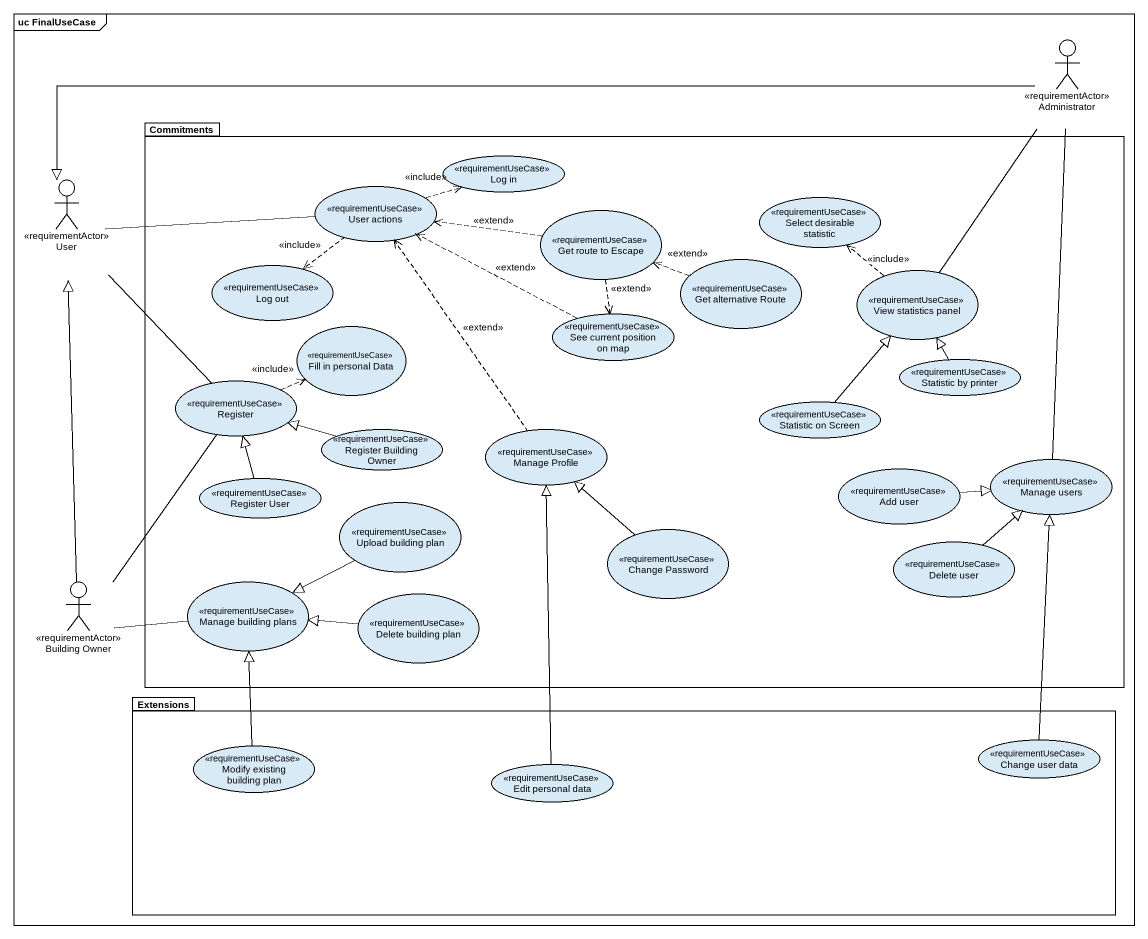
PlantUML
@startuml
mainframe uc FinalUseCase
actor Administrator <<requirementActor>>
package Commitments {
  usecase "Log in" as Log_in <<requirementUseCase>>
  usecase "User actions" as User_actions <<requirementUseCase>>
  usecase "Select desirable statistic" as Select_desirable_statistic <<requirementUseCase>>
  usecase "Get route to Escape" as Get_route_to_Escape <<requirementUseCase>>
  usecase "Log out" as Log_out <<requirementUseCase>>
  usecase "Get alternative Route" as Get_alternative_Route <<requirementUseCase>>
  usecase "View statistics panel" as View_statistics_panel <<requirementUseCase>>
  usecase "See current position on map" as See_current_position_on_map <<requirementUseCase>>
  usecase "Fill in personal Data" as Fill_in_personal_Data <<requirementUseCase>>
  usecase Register <<requirementUseCase>>
  usecase "Statistic by printer" as Statistic_by_printer <<requirementUseCase>>
  usecase "Register Building Owner" as Register_Building_Owner <<requirementUseCase>>
  usecase "Manage Profile" as Manage_Profile <<requirementUseCase>>
  usecase "Statistic on Screen" as Statistic_on_Screen <<requirementUseCase>>
  usecase "Add user" as Add_user <<requirementUseCase>>
  usecase "Manage users" as Manage_users <<requirementUseCase>>
  usecase "Register User" as Register_User <<requirementUseCase>>
  usecase "Upload building plan" as Upload_building_plan <<requirementUseCase>>
  usecase "Change Password" as Change_Password <<requirementUseCase>>
  usecase "Delete user" as Delete_user <<requirementUseCase>>
  usecase "Manage building plans" as Manage_building_plans <<requirementUseCase>>
  usecase "Delete building plan" as Delete_building_plan <<requirementUseCase>>
}
actor User <<requirementActor>>
actor "Building Owner" as Building_Owner <<requirementActor>>
package Extensions {
  usecase "Modify existing building plan" as Modify_existing_building <<requirementUseCase>>
  usecase "Change user data" as Change_user_data <<requirementUseCase>>
  usecase "Edit personal data" as Edit_personal_data <<requirementUseCase>>
}
Administrator -left-|> User
Administrator -- Manage_users
User -right- User_actions
User -- Register
User_actions .right.> Log_in : <<include>>
User_actions ..> Log_out : <<include>>
Get_route_to_Escape .left.> User_actions : <<extend>>
Get_route_to_Escape ..> See_current_position_on_map : <<extend>>
Get_alternative_Route .left.> Get_route_to_Escape : <<extend>>
View_statistics_panel -up- Administrator
View_statistics_panel .up.> Select_desirable_statistic : <<include>>
See_current_position_on_map .left.> User_actions : <<extend>>
Register .right.> Fill_in_personal_Data : <<include>>
Statistic_by_printer -up-|> View_statistics_panel
Register_Building_Owner -left-|> Register
Manage_Profile .up.> User_actions : <<extend>>
Statistic_on_Screen -up-|> View_statistics_panel
Add_user -right-|> Manage_users
Register_User -up-|> Register
Upload_building_plan -left-|> Manage_building_plans
Change_Password -up-|> Manage_Profile
Delete_user -up-|> Manage_users
Building_Owner -up-|> User
Building_Owner -up- Register
Building_Owner -right- Manage_building_plans
Delete_building_plan -left-|> Manage_building_plans
Modify_existing_building -up-|> Manage_building_plans
Change_user_data -up-|> Manage_users
Edit_personal_data -up-|> Manage_Profile
@enduml
